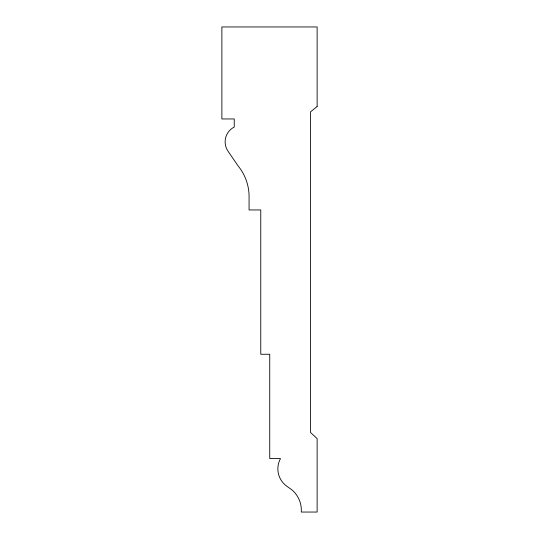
<?xml version="1.0" encoding="UTF-8"?>
<svg xmlns="http://www.w3.org/2000/svg" width="539" height="539" viewBox="0 0 539 539"><rect width="100%" height="100%" fill="white"/><g stroke="black" fill="none" stroke-linecap="round" stroke-linejoin="round"><path stroke-width="0.81" d="M317.121 106.5L310.545 111.849L310.545 432.5L317.121 438.611L317.121 512.05L301.301 512.05L301.301 508.533A27.065 27.065 0 0 0 292.205 490.072L286.62 486.077A21.304 21.304 0 0 1 280.509 458.561L269.736 458.561L269.736 354.264L260.768 354.264L260.768 209.954L249.065 209.954L249.065 195.381A48.685 48.685 0 0 0 238.144 165.965L228.327 151.654A16.615 16.615 0 0 1 234.243 127.042L234.243 118.951L221.879 118.951L221.879 26.95L317.121 26.95L317.121 106.5"/></g></svg>
